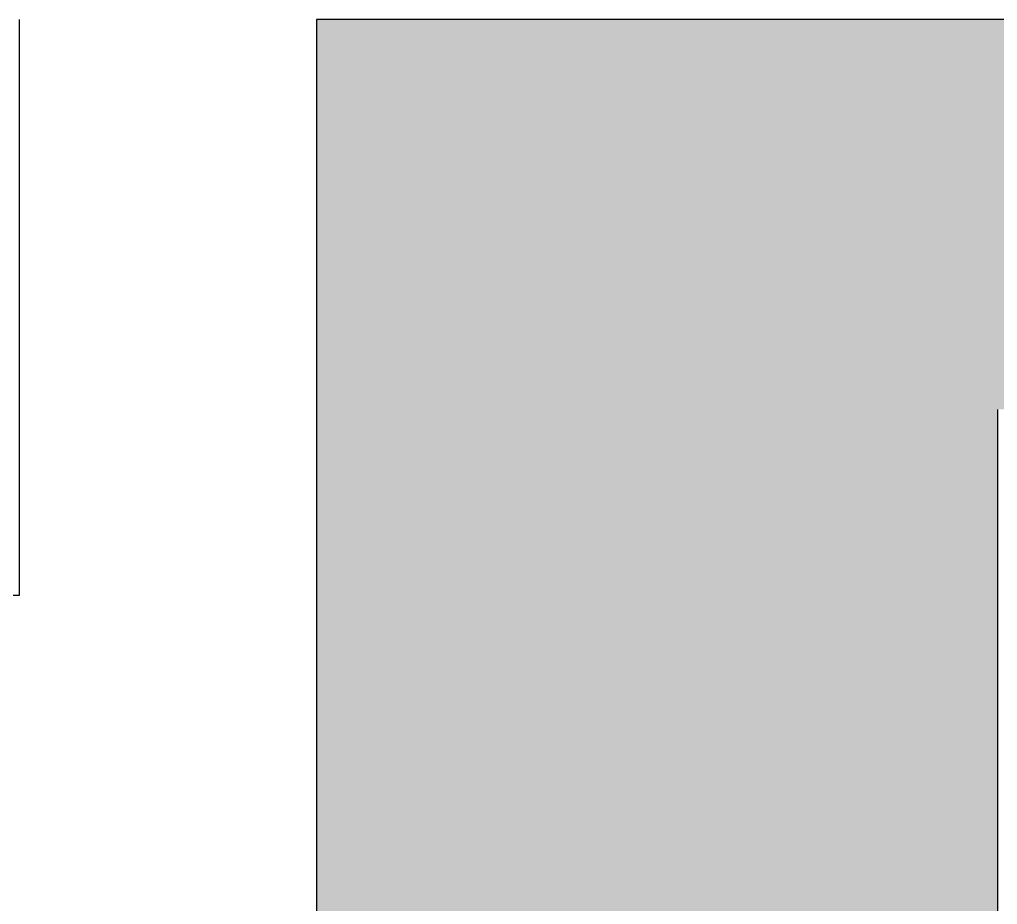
# Model space of a CAD drawing. Header units: millimetres. Extents: x 935 to 1399, y 512 to 900.
# Drawn here: x 982.27 to 1002.83, y 671.49 to 690.08 of the extents above; entities that cross this region are included whole.
import ezdxf

# ---------------------------------------------------------------- set-up
doc = ezdxf.new("R2010")
doc.units = ezdxf.units.MM
doc.layers.add('MOBIL', color=7, linetype='Continuous')

msp = doc.modelspace()

# ---------------------------------------------------------------- hatches: boundary and pattern name
msp.add_hatch(color=254).paths.add_polyline_path([(1025.32554, 690.0813), (988.50851, 690.0813), (988.50851, 648.23756), (1002.82554, 648.23756), (1002.82554, 681.88756), (1007.85284, 681.88756), (1007.85284, 683.58756), (1018.82554, 683.58756), (1018.82554, 681.88756), (1018.82554, 648.23756), (1025.32554, 648.23756)])

# ---------------------------------------------------------------- linework, layer by layer
at = {"color": 254}
for p, q in [((1025.32554, 690.0813), (988.50851, 690.0813)), ((988.50851, 690.0813), (988.50851, 645.73756))]:
    msp.add_line(p, q, dxfattribs=at)
at = {"color": 6}
msp.add_line((1002.82554, 681.88756), (1002.82554, 648.23756), dxfattribs=at)
at = {"layer": 'MOBIL', "color": 1}
for p, q in [((982.26623, 677.98756), (982.26623, 690.0813)), ((968.18482, 677.98756), (982.26623, 677.98756))]:
    msp.add_line(p, q, dxfattribs=at)

doc.saveas('drawing.dxf')
